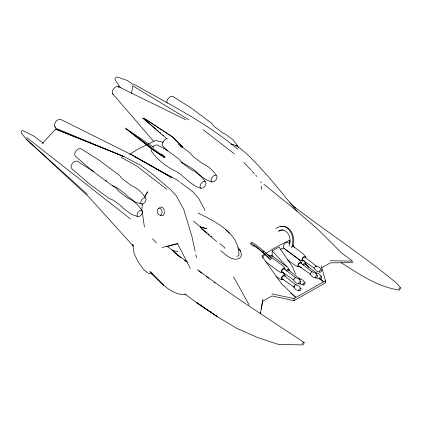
<?xml version="1.0" encoding="UTF-8"?>
<svg xmlns="http://www.w3.org/2000/svg" width="422" height="422" viewBox="0 0 422 422"><rect width="100%" height="100%" fill="white"/><g stroke="black" fill="none" stroke-linecap="round" stroke-linejoin="round"><path stroke-width="0.63" d="M115.069 79.816L115.122 78.36L116.483 77.084L117.859 77.194L127.323 80.491L133.769 85.07M142.494 203.926L141.855 208.995L144.403 227.031M260.458 313.414L262.853 299.034M131.49 93.663L132.819 85.882L188.966 119.827M260.094 313.599L260.374 312.349M261.07 309.226L262.88 301.113L271.958 295.938L294.039 300.649L325.494 282.803L325.452 280.736L321.269 265.871M303.529 344.653L304.146 342.516C268.339 318.605 231.857 295.59 197.496 269.595M151.677 149.003L151.071 150.865C157.359 159.806 166.695 167.096 176.618 171.617C185.01 176.786 190.992 185.527 200.861 188.249L203.056 187.917L205.234 185.77L206.115 183.053C202.808 177.124 197.174 172.197 191.082 169.528L182.114 162.866L178.97 159.105L165.73 149.277L157.079 144.92L154.568 145.295L152.912 146.94M262.737 257.984L263.312 256.212L265.201 254.345M182.721 146.967L171.949 136.596L144.488 118.619L172.529 136.849L182.721 146.967L182.504 147.457L180.363 146.408M144.604 196.852L147.647 191.556M145.078 196.721L146.223 194.426M146.793 193.276L147.362 192.131M164.464 157.691L164.517 157.016L164.881 157.031L164.464 157.691L163.409 156.979M159.542 207.846L160.212 206.991L162.655 207.408L164.432 210.124M164.496 213.548L162.813 215.679L160.371 215.262M182.077 147.273L182.441 146.845M286.533 271.019L287.324 270.106L288.521 270.122L300.316 279.332M303.096 265.111L303.882 264.198L305.085 264.214L316.88 273.424M42.3 143.601L55.635 129.095L122.807 156.071M200.17 226.899L206.817 228.735L200.17 226.899L207.054 232.77M280.25 249.935L281.764 248.437L283.668 248.152L299.203 259.683L301.878 263.349M286.301 270.549L287.393 269.468L288.859 269.252L289.481 270.381M302.864 264.641L303.956 263.565L305.422 263.344L306.045 264.473M291.201 204.496C326.037 231.362 363.041 255.347 396.912 283.457L400.241 287.519L398.932 288.743L399.592 290.151C377.822 286.997 359.291 274.247 341.118 262.684M271.895 293.881L294.034 298.56L325.452 280.736M129.644 154.373L138.453 148.839L155.681 140.479L163.224 142.388M264.557 254.202L261.804 255.901L281.516 283.7L295.748 297.336L290.774 293.116M265.66 253.522L275.566 247.408L289.344 240.282L290.104 241.347M272.222 256.597L272.164 250.921L279.026 247.023L292.399 266.593L295.558 274.11M321.817 267.653L330.357 262.827L353.04 262.69M237.027 256.465L238.915 255.4C239.427 232.97 215.141 221.455 198.034 213.036M162.085 247.556L177.467 243.462L190.333 268.345M167.402 246.538L177.847 243.752M304.146 342.516L302.832 342.78L302.21 344.916L278.43 344.421L257.256 337.384L236.789 328.327L217.172 316.59L196.552 302.463L217.172 316.59L197.907 303.629L184.789 293.886M181.228 162.037C186.455 165.192 192.01 167.756 196.605 172.028C200.424 176.681 206.1 180.115 211.881 181.998L214.075 181.671L216.249 179.519L217.135 176.802C213.822 170.878 208.194 165.946 202.101 163.277L193.134 156.62L189.984 152.854L178.274 144.16M167.471 138.764L165.588 139.044L163.098 141.507L162.09 144.614L163.15 146.545L167.45 151.029M235.882 145.864L237.364 145.643L238.198 147.162M216.206 175.114L214.012 175.447L211.833 177.599L210.953 180.31L211.881 181.998M205.187 181.365L202.993 181.692L200.814 183.844L199.933 186.561L200.861 188.249M145.316 197.86L143.338 198.155L141.381 200.091L140.589 202.534L141.423 204.058L143.401 203.763L145.358 201.821L146.149 199.379C143.032 193.308 137.651 188.196 131.427 185.633L122.459 178.975L119.315 175.209L98.79 159.97L80.597 148.528L78.086 148.908L75.596 151.366L74.583 154.473L75.649 156.404L92.07 170.667L112.595 185.907L116.963 187.721L125.93 194.378L126.621 195.608L135.204 201.98L141.423 204.058M141.692 210.341L139.719 210.631L137.757 212.572L136.965 215.014L137.799 216.533L139.777 216.238L141.734 214.302L142.525 211.86C139.408 205.788 134.027 200.677 127.803 198.108L118.835 191.451L115.691 187.69L112.532 185.342M269.368 255.468L271.277 255.183L286.807 266.715M305.971 257.536L305.349 256.407L303.882 256.629L302.426 258.064L301.841 259.878L302.458 261.007L303.924 260.785M301.255 262.22L299.789 262.437L298.333 263.877L297.742 265.691L298.365 266.82L299.831 266.598M285.314 269.257L284.692 268.128L283.225 268.345L281.769 269.785L281.179 271.599L281.801 272.728L283.267 272.507M285.383 276.194L284.766 275.065L283.299 275.281L281.843 276.721L281.252 278.536L281.875 279.665L283.341 279.443M186.144 294.609C170.762 295.532 159.743 281.527 150.042 271.562L163.588 285.304L152.004 274.184L148.217 273.15L143.427 269.384L137.836 261.36L134.075 253.501L132.825 244.443L133.162 245.557M185.886 119.816L118.065 86.478C114.626 86.331 111.445 90.203 112.51 93.547L153.719 141.439M315.846 266.472L316.806 266.488L305.011 257.278L303.814 257.262L302.627 258.633L302.643 260.021L314.374 268.302M321.474 269.927L320.504 269.916L319.544 271.024L319.554 272.148L320.525 272.164L321.485 271.051L321.474 269.927L319.67 267.485L316.927 266.129L315.73 266.108L314.543 267.479L314.559 268.867L316.59 271.051L319.554 272.148M315.804 273.045L317.001 273.066L319.744 274.421L321.548 276.864L321.559 277.987L320.599 279.1L316.658 277.987M317.381 275.74L316.405 275.73L315.445 276.837L315.456 277.961L316.431 277.977L317.391 276.864L317.381 275.74L315.572 273.298L312.834 271.942L311.631 271.921L310.45 273.292L310.46 274.68L312.491 276.864L315.456 277.961M321.548 276.864L320.572 276.853L319.612 277.961L319.628 279.084M299.24 278.953L300.438 278.974L303.181 280.329L304.985 282.772L304.995 283.895L304.035 285.008L300.095 283.895M300.817 281.648L299.842 281.638L298.882 282.745L298.897 283.869L299.868 283.885L300.828 282.772L300.817 281.648L299.013 279.206L296.27 277.845L295.073 277.829L293.886 279.2L293.902 280.588L295.928 282.772L298.897 283.869M304.985 282.772L304.014 282.761L303.049 283.869L303.065 284.992M300.886 288.585L299.915 288.569L298.955 289.682L298.966 290.805L299.942 290.821L300.902 289.708L300.886 288.585L299.082 286.142L296.344 284.781L295.142 284.766L293.96 286.137L293.97 287.524L296.001 289.708L298.966 290.805M330.342 260.743L352.628 261.128L341.409 252.799L317.719 229.172L295.316 209.792L263.95 184.293M230.839 144.039C237.28 144.82 241.89 150.016 246.696 153.861C265.18 171.469 280.836 191.741 297.12 211.332M171.722 250.257L177.973 251.712M137.799 216.533L131.58 214.455L122.997 208.088L122.306 206.859L113.339 200.202L108.971 198.382L88.446 183.143L72.025 168.884L70.959 166.954L71.972 163.847L74.462 161.383L76.973 161.009L94.064 171.754M302.458 261.007L299.541 259.852L284.006 248.321L283.199 246.854L283.969 244.496L285.858 242.624L287.767 242.339L289.835 243.879M299.615 266.788L301.366 267.485M298.365 266.82L295.447 265.665L287.16 259.514M283.051 272.696L284.803 273.387M281.801 272.728L278.884 271.573L265.422 261.577M281.875 279.665L278.953 278.509L275.851 276.204M55.635 129.095L124.063 156.646L140.463 165.218L151.361 173.205L170.789 189.847L176.38 195.929L183.67 209.238L191.984 236.721L195.122 251.428M57.139 128.815L124.063 156.646M130.989 154.42L171.358 177.483L130.989 154.42L60.32 119.241C55.567 119.02 52.106 126.014 56.675 128.963M135.467 157L176.95 179.936L179.535 181.85M120.982 157.253L136.67 165.967L166.991 189.436M134.307 84.463C169.808 104.434 206.474 122.902 237.844 149.235M153.624 147.273L125.054 127.945L151.82 148.924M161.821 155.903L152.848 149.731M164.242 157.448L151.582 148.729L126.283 128.947L164.517 157.016M310.814 274.49L298.544 265.834L298.533 264.446L299.715 263.075L300.918 263.091L312.196 271.9M293.717 280.023L281.98 271.736L281.97 270.349L283.151 268.983L284.354 268.999L295.637 277.808M166.88 246.174L173.073 250.636L179.107 256.291M43.361 143.2L33.834 136.153L23.02 130.609L21.643 130.889L21.1 132.772L26.248 139.197L88.931 197.085L133.331 246.116M292.425 245.799L303.297 253.87L305.349 256.407M180.569 182.62L192.965 191.82L198.588 198.293L204.538 209.37L204.828 210.62M267.11 254.06L282.64 265.591L284.692 268.128M270.101 259.34L268.672 258.28A10.93 1.139 40.9 0 0 258.786 249.233A10.93 1.139 40.9 0 0 253.295 246.195L251.011 244.317M105.69 180.263L106.745 181.043M173.199 251.554L187.463 262.146M177.092 254.883L180.785 257.62M184.477 260.363L186.587 261.925M198.709 270.929L201.874 273.282M206.094 276.41L208.726 278.367M214.001 282.281L215.056 283.067M203.087 129.691L234.279 153.824M220.674 250.679C225.949 254.487 231.915 261.598 239.19 258.433L240.988 256.666L241.373 254.081L240.524 251.164L237.976 247.587M296.223 285.14L284.428 275.935L283.225 275.919L282.038 277.286L282.054 278.673L294.324 287.335L294.313 286.227M26.728 137.561L130.298 218.833M201.152 228.634L216.734 241.637M155.729 128.953L142.673 117.949L166.927 138.907M156.736 129.797L158.239 131.068M159.748 132.334L160.756 133.183M162.76 134.876L163.768 135.72M319.86 278.715L323.347 281.664L320.488 278.942M193.403 221.017L200.228 226.836M208.035 233.609L209.512 234.864M210.984 236.125L211.971 236.958M219.836 243.668L224.356 247.287L224.91 248.384M161.51 153.998L164.881 157.031M26.248 139.197L87.407 194.342M229.457 233.26L225.359 229.505M289.835 202.681L295.289 207.856M243.779 162.386L251.312 170.361M272.164 250.921L288.759 268.656L289.091 270.465M252.182 171.316L254.366 173.695M255.674 175.125L256.982 176.554M152.606 238.778L156.515 243.088M118.065 86.478L118.714 87.222M282.714 272.528L284.766 275.065M238.731 248.732L240.524 251.164M237.364 145.643L233.361 140.041L224.778 133.668L223.475 133.41L214.508 126.753L211.359 122.992L190.834 107.752L172.64 96.311L170.129 96.685L167.639 99.149L166.632 102.256L167.159 103.221M292.757 245.087L294.651 247.756M303.75 260.574L308.677 267.516M115.322 80.359L120.412 87.676M233.566 276.911L249.238 305.085M271.277 255.183L271.815 256.159M400.241 287.519L400.9 288.928M325.14 281.564L325.494 282.803M195.803 254.63L196.483 257.826M260.949 181.492L261.028 182.795M261.234 186.065L261.44 189.33M164.453 211.264L164.485 212.978M289.344 240.282L289.376 243.462M294.034 298.56L294.039 300.649M280.435 226.693A14.575 10.967 -89.2 0 1 291.307 231.678A14.575 10.967 -89.2 0 1 292.736 246.87M276.02 228.655A14.575 10.967 -89.2 0 1 289.45 230.259A14.575 10.967 -89.2 0 1 291.433 247.978M278.198 231.172A10.93 8.224 -89.2 0 1 287.851 233.297A10.93 8.224 -89.2 0 1 289.049 246.211M279.074 231.182A10.93 8.224 -89.2 0 1 283.141 229.985M113.265 94.238A4.531 2.627 -53.4 0 1 112.516 93.542M251.417 242.94A14.575 1.519 40.9 0 1 258.739 246.986A14.575 1.519 40.9 0 1 271.921 259.05M250.552 243.937A14.575 1.519 40.9 0 1 257.589 247.761A14.575 1.519 40.9 0 1 270.729 259.678M263.091 251.074A10.93 1.139 40.9 0 1 264.019 251.887M55.435 127.059A4.531 2.627 -53.4 0 1 54.675 126.363M158.635 208.231L157.29 209.929L157.343 212.672L158.762 214.845L160.713 215.178L162.059 213.474L162.006 210.731L160.592 208.558L158.635 208.231"/></g></svg>
